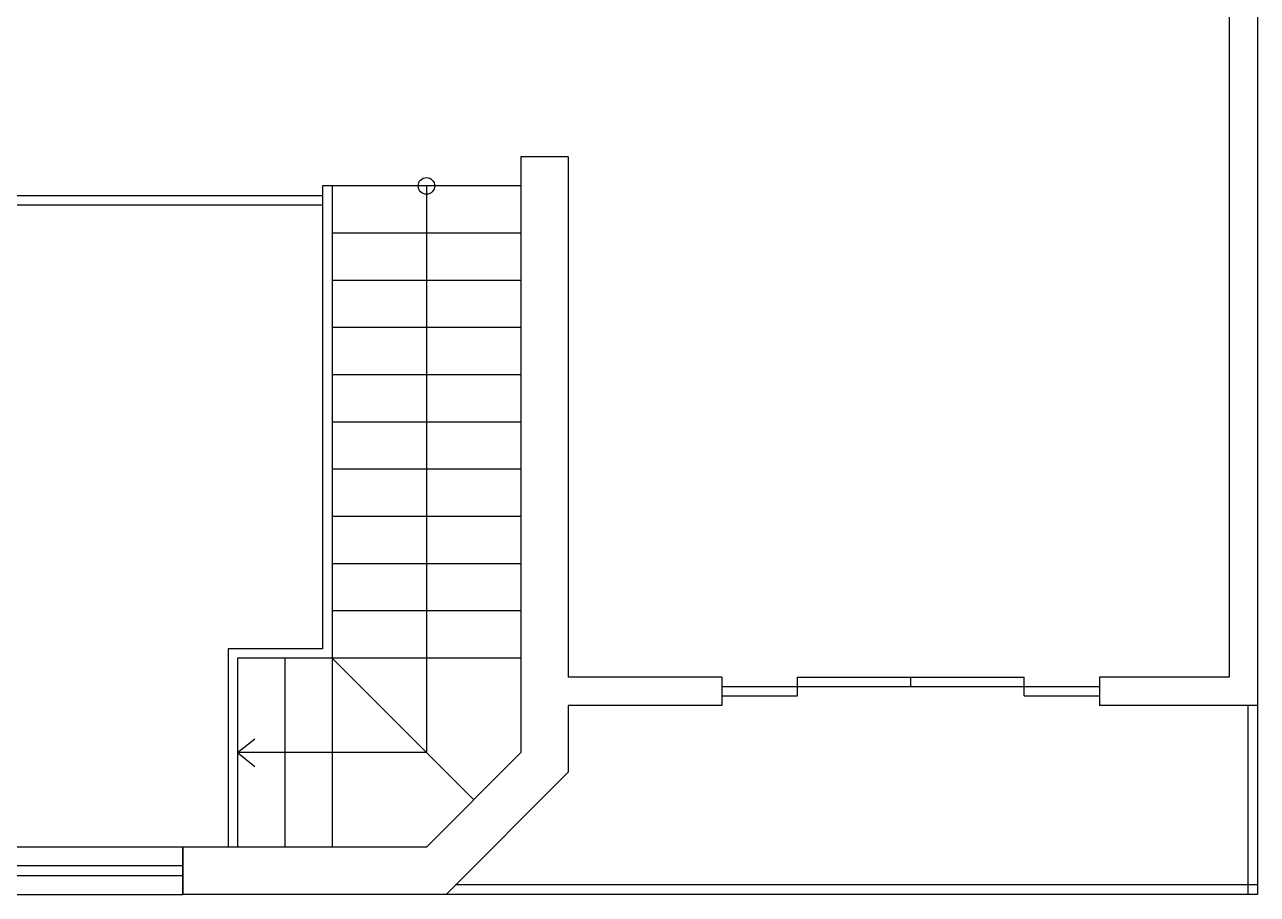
# Model space of a CAD drawing. Extents: x 0 to 15.4, y 0 to 21.8.
# Drawn here: x 4.72 to 11.25, y 11.84 to 16.44 of the extents above; entities that cross this region are included whole.
import ezdxf

# ---------------------------------------------------------------- set-up
doc = ezdxf.new("R2010")
doc.units = 0
doc.header["$MEASUREMENT"] = 0
doc.layers.add('BLOCO', color=5, linetype='CONTINUOUS')
doc.layers.add('PAREDE', color=7, linetype='CONTINUOUS')

# ---------------------------------------------------------------- blocks, each defined once
blk = doc.blocks.new('SETA')
at = {"layer": 'PAREDE', "ltscale": 0.015}
for q in [(-0.07329951123824685, -0.09103539160554419), (0.07329951123824685, -0.09103539160554419)]:
    blk.add_line((0, 0), q, dxfattribs=at)
blk = doc.blocks.new('BOLA')
at = {"layer": 'PAREDE', "ltscale": 0.015}
blk.add_circle((0, 0), 0.04372254359887506, dxfattribs=at)
blk = doc.blocks.new('J15')
at = {"layer": 'BLOCO'}
for p, q in [((1.5, 0.25), (0, 0.25)), ((0, 0.25), (0, 0)), ((1.5, 0), (1.5, 0.25)), ((1.5, 0.1500000000000057), (0, 0.1500000000000057)), ((0, 0.09999999999999432), (1.5, 0.09999999999999432)), ((0, 0), (1.5, 0))]:
    blk.add_line(p, q, dxfattribs=at)

msp = doc.modelspace()

# ---------------------------------------------------------------- linework, layer by layer
at = {"layer": 'BLOCO', "ltscale": 0.015}
for p, q in [((8.41434418503539, 12.93803021152851), (10.41434418503542, 12.93803021152854)), ((8.814344185035395, 12.9880302115285), (10.01434418503538, 12.98803021152855)), ((8.814344185035395, 12.88803021152853), (8.814344185035395, 12.98803021152855)), ((9.41434418503539, 12.93803021152851), (9.41434418503539, 12.98803021152855)), ((10.01434418503538, 12.88803021152853), (10.01434418503538, 12.98803021152855)), ((8.41434418503539, 12.8880302115285), (8.814344185035395, 12.8880302115285)), ((10.01434418503538, 12.88803021152853), (10.41434418503542, 12.88803021152853))]:
    msp.add_line(p, q, dxfattribs=at)
at = {"layer": 'PAREDE', "ltscale": 0.015}
for p, q in [((11.24999999999997, 18.73803021152852), (11.25, 11.83803021152855)), ((11.10000000000002, 16.58803021152852), (11.09999999999999, 12.98803021152858)), ((7.599999999999966, 15.7416146478084), (7.349999999999994, 15.7416146478084)), ((7.349999999999994, 15.74161464780843), (7.349999999999994, 12.58803021152849)), ((7.599999999999966, 15.7416146478084), (7.599999999999966, 12.98803021152852)), ((4.500000000000028, 15.53803021152856), (6.299999999999955, 15.53803021152859)), ((6.299999999999955, 15.58803021152832), (6.299999999999983, 13.13803021152836)), ((7.349999999999596, 15.58803021152846), (6.299999999999955, 15.58803021152832)), ((6.349999999999966, 15.58803021152835), (6.349999999999994, 12.08803021152846)), ((6.849999999999966, 15.58803021152835), (6.849999999999994, 12.58803021152841)), ((4.500000000000028, 15.48803021152855), (6.299999999999955, 15.48803021152858)), ((7.349999999999625, 15.33803021152846), (6.349999999999994, 15.33803021152838)), ((7.349999999999653, 15.08803021152846), (6.349999999999994, 15.08803021152835)), ((7.349999999999682, 14.83803021152846), (6.349999999999994, 14.83803021152838)), ((7.34999999999971, 14.58803021152846), (6.349999999999994, 14.58803021152838)), ((7.349999999999739, 14.33803021152846), (6.349999999999994, 14.33803021152835)), ((7.349999999999767, 14.08803021152846), (6.349999999999994, 14.08803021152838)), ((7.349999999999795, 13.83803021152846), (6.349999999999994, 13.83803021152835)), ((7.349999999999824, 13.58803021152846), (6.349999999999994, 13.58803021152838)), ((7.349999999999852, 13.33803021152846), (6.349999999999994, 13.33803021152835)), ((6.299999999999983, 13.13803021152836), (5.799999999999955, 13.1380302115283)), ((5.799999999999955, 13.1380302115283), (5.799999999999983, 12.08803021152846)), ((5.849999999999994, 13.08803021152835), (5.849999999999994, 12.08803021152846)), ((7.349999999999881, 13.08803021152846), (5.849999999999994, 13.08803021152835)), ((6.099999999999994, 13.08803021152832), (6.099999999999994, 12.08803021152846)), ((7.099999999999994, 12.33803021152846), (6.349999999999994, 13.08803021152838)), ((8.41434418503539, 12.98803021152852), (7.599999999999966, 12.98803021152852)), ((8.41434418503539, 12.98803021152852), (8.41434418503539, 12.83803021152852)), ((11.09999999999999, 12.98803021152858), (10.41434418503542, 12.98803021152855)), ((10.41434418503539, 12.98803021152852), (10.41434418503539, 12.83803021152852)), ((7.599999999999966, 12.83803021152852), (7.599999999999966, 12.48447682093521)), ((8.41434418503539, 12.83803021152855), (7.599999999999966, 12.83803021152852)), ((11.25, 12.83803021152855), (10.41434418503539, 12.83803021152855)), ((11.19999999999999, 12.83803021152855), (11.19999999999999, 11.83803021152855)), ((6.849999999999994, 12.58803021152841), (5.850000000000051, 12.58803021152832)), ((7.349999999999994, 12.58803021152849), (6.849999999999994, 12.08803021152843)), ((7.599999999999966, 12.48447682093521), (6.953553390593385, 11.83803021152852)), ((6.849999999999994, 12.08803021152843), (5.559439149181685, 12.08803021152826)), ((5.559439149181685, 12.08803021152812), (5.559439149181685, 11.83803021152849)), ((11.25, 11.88803021152856), (7.003553390593396, 11.88803021152856)), ((7.599999999999994, 11.83803021152852), (5.559439149181685, 11.83803021152852)), ((11.25, 11.83803021152855), (7.599999999999966, 11.83803021152852))]:
    msp.add_line(p, q, dxfattribs=at)

# ---------------------------------------------------------------- block references
for name, p in [('BOLA', (6.849999999999966, 15.58803021152835)), ('J15', (4.059439149181685, 11.83803021152849))]:
    msp.add_blockref(name, p, dxfattribs=at)
at = {"layer": 'PAREDE', "ltscale": 0.015, "rotation": 90}
msp.add_blockref('SETA', (5.850000000000051, 12.58803021152832), dxfattribs=at)

doc.saveas('drawing.dxf')
